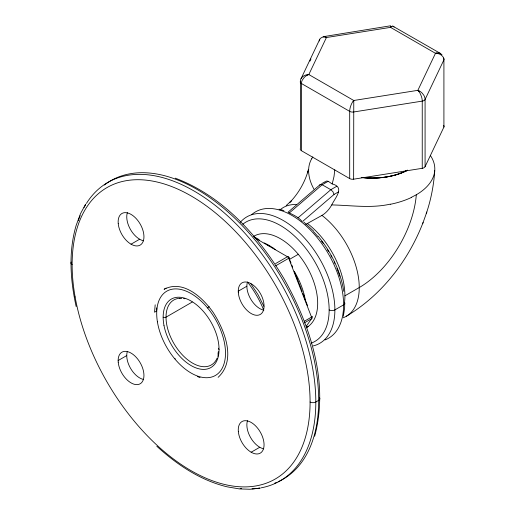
<?xml version="1.0" encoding="UTF-8"?>
<svg xmlns="http://www.w3.org/2000/svg" width="515" height="515" viewBox="0 0 515 515"><rect width="100%" height="100%" fill="white"/><g stroke="black" fill="none" stroke-linecap="round" stroke-linejoin="round"><path stroke-width="0.77" d="M323.072 36.713L390.615 25.782L390.531 27.372L435.471 53.315A8.665 7.075 -1.5 0 1 440.763 54.725L442.443 56.148A7.886 6.438 -1.5 0 1 443.917 59.862L443.911 127.063L425.081 166.673A4.056 2.343 0 0 1 422.242 168.315L353.638 179.188A4.056 2.343 0 0 1 349.698 178.583L301.43 150.715A4.056 2.343 0 0 1 300.387 148.442L300.387 81.241A7.886 6.438 -1.5 0 1 301.854 77.501L303.535 76.053A8.665 7.075 -1.5 0 1 308.826 74.553L353.766 100.489L417.871 90.331A8.639 6.032 46.4 0 1 422.397 93.37L423.826 95.307A7.899 5.511 46.4 0 1 425.081 99.472L425.081 166.673M334.814 169.815L333.997 176.548L332.214 183.932C345.327 187.254 335.143 197.766 331.744 204.925A19.068 11.008 -60 0 1 321.978 215.392L305.781 224.379M155.176 304.816L154.552 312.212L156.618 311.021M434.744 170.722C433.765 185.329 430.965 199.807 426.246 213.667M217.948 354.391L218.334 351.597M343.363 316.313L344.619 307.918L344.741 302.852A4.056 2.343 0 0 1 343.602 304.861L334.879 309.895A4.056 2.343 0 0 1 329.143 309.895M314.659 436.244C329.111 382.735 310.558 326.259 284.428 279.433C258.91 236.404 223.104 196.157 175.261 178.164M308.395 169.422L307.552 172.782L308.028 171.038C304.635 182.696 298.378 193.511 289.958 202.253L291.245 200.959L286.186 205.536M346.235 316.313C381.712 295.185 408.305 260.783 423.085 222.499M422.661 223.716L426.832 212.026M353.361 101.474L353.766 100.489L353.638 179.188M319.783 39.249L301.05 78.653M309.966 61.085L310.957 59M311.646 158.794C306.168 168.353 308.846 179.999 313.912 189.108M390.937 26.6L390.531 27.372L326.426 37.531A8.639 6.032 46.4 0 0 321.901 37.408L320.472 38.342A7.899 5.511 46.4 0 0 319.249 40.981M319.789 185.13L320.291 184.479L321.669 184.467L330.823 189.7L332.96 191.78L334.035 194.464L302.685 221.353M85.612 204.159L80.507 213.674L76.156 225.416C68.366 251.796 70.31 279.98 76.156 306.534M353.174 101.449L353.766 100.489A8.665 3.405 -72.4 0 0 351.211 104.629L350.406 106.908A7.886 3.103 -72.4 0 0 349.691 111.388L349.698 178.583M306.232 326.291L311.53 318.759A2.028 1.597 35.1 0 0 311.723 316.384A2.028 0.431 -21.2 0 1 311.53 317.105A2.028 1.172 60 0 1 311.53 318.759L304.365 322.892M391.123 26.638L390.531 27.372A8.697 3.418 -72.4 0 1 392.765 26.111M324.939 182.181C327.031 179.053 330.076 182.98 332.214 183.932M218.115 377.347C236.778 360.152 224.611 330.192 213.133 312.348C202.756 297.67 183.186 279.252 164.092 289.282L166.158 288.091M207.597 307.976L209.187 306.56M320.291 184.479L288.007 212.238C292.868 214.736 298.481 217.008 301.945 221.315M289.417 212.875L322.223 184.731L328.145 181.312M298.018 217.839L330.823 189.7L336.746 186.282M131.048 244.194L139.649 239.224M321.688 183.668L324.669 181.95M334.035 194.464L338.503 191.883M192.269 302.022L166.023 317.176A2.028 1.172 0 0 1 163.152 317.176M275.519 263.629L287.467 256.734A2.028 1.172 -60 0 1 288.896 257.558A2.028 0.431 -21.2 0 1 288.709 258.279L311.53 317.105L304.365 321.238M275.564 265.862L288.709 258.279A2.028 1.172 60 0 0 287.467 256.734L255.06 238.02M289.546 259.341L298.449 254.204M118.147 360.539L126.748 355.575M238.258 291.194L246.859 286.224M344.915 295.822L359.245 287.55A81.087 46.814 -60 0 0 416.32 194.747A62.952 36.423 -0.1 0 0 430.398 155.549M306.077 327.785L308.144 326.594M251.159 452.228L259.76 447.265M416.32 194.747L411.202 197.438M403.56 172.087L407.468 170.162C393.589 177.469 377.295 179.111 361.865 177.54M396.222 174.746L402.756 172.435M388.786 176.542L395.726 174.881M307.307 74.887L308.826 74.546L326.426 37.531L325.448 36.925M390.216 204.159C370.916 208.485 351.198 205.318 331.744 204.925M307.255 74.778L308.826 74.546A8.665 6.199 -43.6 0 0 304.185 77.475L302.331 80.057A7.854 5.62 -43.6 0 0 301.423 83.514L301.43 150.715M380.823 177.681L388.265 176.645M260.448 488.072L250.206 489.25L239.417 488.915L227.07 486.817C200.335 480.366 176.896 464.594 156.817 446.254M436.99 53.193L435.471 53.315L417.871 90.331A8.639 3.656 70.7 0 1 420.613 94.4L421.482 96.659A7.899 3.341 70.7 0 1 422.248 101.114L422.242 168.315M379.825 177.765L372.145 178.113L364.472 177.765M437.035 53.303L435.471 53.315A8.665 6.199 -43.6 0 1 440.113 53.303L441.967 54.706M179.439 298.436L181.801 298.513M392.765 26.117L440.647 53.566M361.24 177.372L363.474 177.681M279.066 209.187L283.913 210.584M174.611 358.652L175.357 358.884M325.313 36.996L326.426 37.531A8.639 3.656 70.7 0 0 323.684 36.378M253.425 236.391L258.717 239.449M267.832 245.153L268.985 245.855M418.985 91.078L417.871 90.331L418.85 91.161M393.383 26.271L394.104 27.07M303.779 222.055L313.68 231.203M318.128 236.198C331.164 252.002 340.512 271.07 343.795 291.361M250.882 283.771L258.028 294.677L263.899 306.316M297.554 279.703L296.84 278.036A2.028 0.431 -21.2 0 1 296.653 278.75M297.786 280.257L298.719 282.478M299.022 283.224L301.365 289.179M289.166 258.24L289.958 260.287M290.222 260.97L291.014 263.017M291.812 265.064L292.604 267.118M294.194 271.212L295.52 274.624M295.784 275.306L296.576 277.353M304.043 296.595L304.835 298.642M305.099 299.324L306.425 302.736M306.689 303.419L307.487 305.466M301.642 289.926L302.189 291.426M302.994 293.666L303.779 295.913M313.719 231.872A69.602 40.183 60 0 1 317.749 236.385M321.592 241.2A69.602 40.183 60 0 1 323.433 243.711M327.353 249.575A69.602 40.183 60 0 1 328.589 251.584M330.939 255.685A69.602 40.183 60 0 1 331.686 257.069M334.151 261.981A69.602 40.183 60 0 1 334.814 263.397M336.958 268.392A69.602 40.183 60 0 1 338.329 271.978M338.587 272.699A69.602 40.183 60 0 1 339.791 276.291M307.642 223.665A62.843 36.282 60 0 1 344.393 303.354M251.732 214.549A72.982 42.133 60 0 1 328.152 253.419A72.982 42.133 60 0 1 325.004 339.926M240.235 222.371A72.982 42.133 60 0 1 319.094 257.88A72.982 42.133 60 0 1 313.3 345.9M242.81 224.244A68.926 39.797 60 0 1 314.871 261.858A68.926 39.797 60 0 1 311.414 343.074M279.96 209.94A62.843 36.282 60 0 1 296.44 204.564M321.978 215.392A62.843 36.282 60 0 1 357.7 273.214A62.843 36.282 60 0 1 343.164 317.774M411.318 197.515A63.815 36.095 -1.5 0 1 402.807 200.953A64.755 36.687 -1.5 0 1 390.299 204.294M311.71 158.807A64.755 38.522 0.9 0 1 312.83 156.908M407.417 170.298A52.704 30.43 0 0 1 361.685 177.508M254.056 236.108A52.704 30.43 60 0 1 306.76 266.538A52.704 30.43 60 0 1 306.76 327.398M443.518 58.079A4.056 2.343 0 0 1 443.911 59.862L425.081 99.472A4.056 2.343 0 0 1 422.242 101.114L353.638 111.987A4.056 2.343 0 0 1 349.698 111.382L301.43 83.514A4.056 2.343 0 0 1 300.387 81.241M443.679 125.46A4.056 2.343 0 0 1 443.911 127.063M219.055 349.453A2.028 1.172 0 0 1 218.618 348.179M213.834 363.03A37.505 21.649 60 0 1 173.201 342.269A37.505 21.649 60 0 1 178.126 298.462M178.699 298.378A37.505 21.649 60 0 1 179.87 298.269M183.572 298.494A37.505 21.649 60 0 1 184.859 298.745M218.199 355.035A37.505 21.649 60 0 1 217.819 356.322M217.137 358.131A37.505 21.649 60 0 1 214.227 362.624M200.026 377.617A52.704 30.43 60 0 1 197.451 376.51M156.702 309.972A52.704 30.43 60 0 1 156.753 307.867M264.169 242.938A52.704 30.43 60 0 1 275.255 249.608M294.49 271.798A52.704 30.43 60 0 1 305.247 299.614M271.579 247.561A2.028 1.172 -60 0 1 272.899 247.818M257.706 239.552A2.028 1.172 -60 0 1 259.142 240.376M304.146 295.932A2.028 0.431 -21.2 0 1 303.586 296.627M247.657 282.22A67.909 39.211 60 0 1 263.764 310.21M86.436 203.425A172.313 99.485 60 0 1 275.943 274.888A172.313 99.485 60 0 1 261.202 487.808M259.708 488.072A172.313 99.485 60 0 1 252.047 488.87M241.625 488.658A172.313 99.485 60 0 1 240.132 488.516M78.267 220.761A172.313 99.485 60 0 1 80.166 215.695M84.029 207.539A172.313 99.485 60 0 1 85.612 204.764M104.333 185.027A172.313 99.485 60 0 1 282.046 278.628A172.313 99.485 60 0 1 278.145 481.731M276.812 482.317A172.313 99.485 60 0 1 274.778 483.141M310.082 402.003A4.056 2.343 0 0 0 315.817 402.003L318.682 400.348A4.056 2.343 0 0 0 319.558 397.799M72.132 264.626A4.056 2.343 0 0 1 71.25 262.071M263.751 310.146A18.244 10.532 60 0 1 250.638 298.938A18.244 10.532 60 0 1 247.49 281.988M263.751 448.835A18.244 10.532 60 0 1 250.638 437.634A18.244 10.532 60 0 1 247.49 420.678M143.64 240.801A18.244 10.532 60 0 1 130.527 229.593A18.244 10.532 60 0 1 127.379 212.644M143.64 379.491A18.244 10.532 60 0 1 130.527 368.289A18.244 10.532 60 0 1 127.379 351.333M157.403 321.843A48.655 28.087 60 0 0 213.944 376.208A48.655 28.087 60 0 0 201.964 301.893A48.655 28.087 60 0 0 157.403 321.843M163.976 325.435A39.533 22.821 60 0 0 210.506 367.749A39.533 22.821 60 0 0 198.829 306.753A39.533 22.821 60 0 0 163.976 325.435M75.113 296.917A168.257 97.142 60 0 0 272.029 480.74A168.257 97.142 60 0 0 226.175 222.28A168.257 97.142 60 0 0 75.113 296.917M238.329 292.79A18.244 10.532 60 0 0 258.742 315.071A18.244 10.532 60 0 0 256.406 288.059A18.244 10.532 60 0 0 238.329 292.79M238.329 431.48A18.244 10.532 60 0 0 258.742 453.76A18.244 10.532 60 0 0 256.406 426.755A18.244 10.532 60 0 0 238.329 431.48M118.218 223.446A18.244 10.532 60 0 0 138.632 245.726A18.244 10.532 60 0 0 136.295 218.714A18.244 10.532 60 0 0 118.218 223.446M118.218 362.135A18.244 10.532 60 0 0 138.632 384.415A18.244 10.532 60 0 0 136.295 357.41A18.244 10.532 60 0 0 118.218 362.135"/></g></svg>
